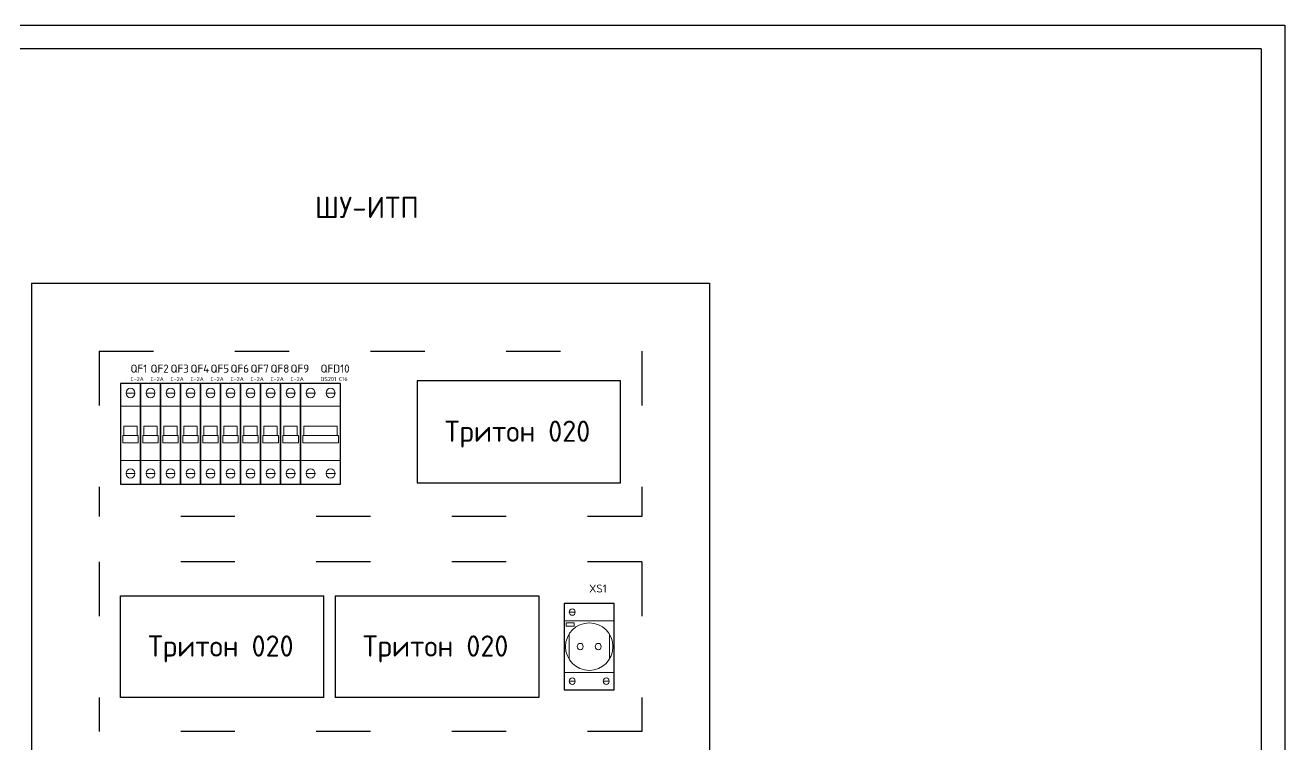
# Model space of a CAD drawing. Header units: millimetres. Extents: x 1606 to 7674, y 609 to 4159.
# Drawn here: x 3774.5 to 4053.1, y 2054.8 to 2213.9 of the extents above; entities that cross this region are included whole.
import ezdxf

# ---------------------------------------------------------------- set-up
doc = ezdxf.new("R2010")
doc.units = ezdxf.units.MM
doc.linetypes.add('ACAD_ISO03W100', pattern=[30, 12, -18])
doc.layers.add('24VDC', color=7, linetype='Continuous')
for name, color, linetype, lineweight in [('EPLAN100', 7, 'Continuous', 9), ('EPLAN102', 7, 'Continuous', 5), ('EPLAN205', 7, 'Continuous', 5), ('EPLAN309', 5, 'Continuous', 5)]:
    doc.layers.add(name, color=color, linetype=linetype, lineweight=lineweight)
doc.styles.add('KTEXTSTYLE', font='isocpeur.ttf', dxfattribs={"width": 0.96, "height": 5})
picture_1 = doc.add_image_def('image1.png', size_in_pixel=(164, 50))

msp = doc.modelspace()

# ---------------------------------------------------------------- linework, layer by layer
for p, q in [((3633.13097, 2213.92229), (4053.13097, 2213.92229)), ((4053.13097, 2213.92229), (4053.13097, 1917.21577))]:
    msp.add_line(p, q)
at = {"ltscale": 0.3}
msp.add_line((3633.13097, 2213.92229), (4053.13097, 2213.92229), dxfattribs=at)
at = {"const_width": 0.25959}
for points in [[(4047.93908, 2208.7303), (3653.89853, 2208.7303)], [(4047.93908, 1922.40766), (4047.93908, 2208.7303)]]:
    msp.add_lwpolyline(points, dxfattribs=at)
at = {"layer": '24VDC'}
for p, q in [((3775.91881, 2156.85073), (3925.91881, 2156.85073)), ((3775.91881, 2156.85073), (3775.91881, 2006.85073)), ((3925.91881, 2156.85073), (3925.91881, 2006.85073)), ((3906.22842, 2135.24679), (3861.22842, 2135.24679)), ((3861.22842, 2135.24679), (3861.22842, 2112.74679)), ((3906.22842, 2112.74679), (3906.22842, 2135.24679)), ((3861.22842, 2112.74679), (3906.22842, 2112.74679)), ((3795.6092, 2087.74679), (3840.6092, 2087.74679)), ((3795.6092, 2065.24679), (3795.6092, 2087.74679)), ((3840.6092, 2065.24679), (3840.6092, 2087.74679)), ((3843.1092, 2087.74679), (3843.1092, 2065.24679)), ((3843.1092, 2087.74679), (3888.1092, 2087.74679)), ((3888.1092, 2087.74679), (3888.1092, 2065.24679)), ((3840.6092, 2065.24679), (3795.6092, 2065.24679)), ((3888.1092, 2065.24679), (3843.1092, 2065.24679))]:
    msp.add_line(p, q, dxfattribs=at)
at = {"layer": '24VDC', "linetype": 'ACAD_ISO03W100'}
for p, q in [((3790.91881, 2141.85073), (3910.91881, 2141.85073)), ((3790.91881, 2141.85073), (3790.91881, 2105.24679)), ((3910.91881, 2141.85073), (3910.91881, 2105.24679)), ((3910.91881, 2105.24679), (3790.91881, 2105.24679)), ((3790.91881, 2095.24679), (3790.91881, 2057.74679)), ((3910.91881, 2095.24679), (3790.91881, 2095.24679)), ((3910.91881, 2095.24679), (3910.91881, 2057.74679)), ((3910.91881, 2057.74679), (3790.91881, 2057.74679))]:
    msp.add_line(p, q, dxfattribs=at)
at = {"layer": 'EPLAN100', "color": 0, "linetype": 'Continuous', "lineweight": 18, "ltscale": 28}
for p, q in [((3796.34666, 2123.15611), (3799.2965, 2123.15611)), ((3800.77143, 2123.15611), (3803.72127, 2123.15611)), ((3805.1962, 2123.15611), (3808.14604, 2123.15611)), ((3809.62097, 2123.15611), (3812.57081, 2123.15611)), ((3814.04573, 2123.15611), (3816.99558, 2123.15611)), ((3818.4705, 2123.15611), (3821.42035, 2123.15611)), ((3822.89527, 2123.15611), (3825.84512, 2123.15611)), ((3827.32004, 2123.15611), (3830.26989, 2123.15611)), ((3831.74481, 2123.15611), (3834.69466, 2123.15611)), ((3836.16958, 2123.15611), (3843.54419, 2123.15611)), ((3894.82815, 2079.28133), (3894.82815, 2073.71225)), ((3903.73301, 2079.28133), (3903.73301, 2073.71225))]:
    msp.add_line(p, q, dxfattribs=at)
for points in [[(3796.34666, 2125.25025), (3799.2965, 2125.25025), (3799.2965, 2123.15611), (3799.54233, 2123.15611), (3799.54233, 2121.5855), (3796.10084, 2121.5855), (3796.10084, 2123.15611), (3796.34666, 2123.15611), (3796.34666, 2125.25025)], [(3800.77143, 2125.25025), (3803.72127, 2125.25025), (3803.72127, 2123.15611), (3803.96709, 2123.15611), (3803.96709, 2121.5855), (3800.52561, 2121.5855), (3800.52561, 2123.15611), (3800.77143, 2123.15611), (3800.77143, 2125.25025)], [(3805.1962, 2125.25025), (3808.14604, 2125.25025), (3808.14604, 2123.15611), (3808.39186, 2123.15611), (3808.39186, 2121.5855), (3804.95038, 2121.5855), (3804.95038, 2123.15611), (3805.1962, 2123.15611), (3805.1962, 2125.25025)], [(3809.62097, 2125.25025), (3812.57081, 2125.25025), (3812.57081, 2123.15611), (3812.81663, 2123.15611), (3812.81663, 2121.5855), (3809.37515, 2121.5855), (3809.37515, 2123.15611), (3809.62097, 2123.15611), (3809.62097, 2125.25025)], [(3814.04573, 2125.25025), (3816.99558, 2125.25025), (3816.99558, 2123.15611), (3817.2414, 2123.15611), (3817.2414, 2121.5855), (3813.79991, 2121.5855), (3813.79991, 2123.15611), (3814.04573, 2123.15611), (3814.04573, 2125.25025)], [(3818.4705, 2125.25025), (3821.42035, 2125.25025), (3821.42035, 2123.15611), (3821.66617, 2123.15611), (3821.66617, 2121.5855), (3818.22468, 2121.5855), (3818.22468, 2123.15611), (3818.4705, 2123.15611), (3818.4705, 2125.25025)], [(3822.89527, 2125.25025), (3825.84512, 2125.25025), (3825.84512, 2123.15611), (3826.09094, 2123.15611), (3826.09094, 2121.5855), (3822.64945, 2121.5855), (3822.64945, 2123.15611), (3822.89527, 2123.15611), (3822.89527, 2125.25025)], [(3827.32004, 2125.25025), (3830.26989, 2125.25025), (3830.26989, 2123.15611), (3830.51571, 2123.15611), (3830.51571, 2121.5855), (3827.07422, 2121.5855), (3827.07422, 2123.15611), (3827.32004, 2123.15611), (3827.32004, 2125.25025)], [(3831.74481, 2125.25025), (3834.69466, 2125.25025), (3834.69466, 2123.15611), (3834.94048, 2123.15611), (3834.94048, 2121.5855), (3831.49899, 2121.5855), (3831.49899, 2123.15611), (3831.74481, 2123.15611), (3831.74481, 2125.25025)], [(3836.16958, 2125.25025), (3843.54419, 2125.25025), (3843.54419, 2123.15611), (3843.79001, 2123.15611), (3843.79001, 2121.5855), (3835.92376, 2121.5855), (3835.92376, 2123.15611), (3836.16958, 2123.15611), (3836.16958, 2125.25025)]]:
    msp.add_lwpolyline(points, dxfattribs=at)
msp.add_circle((3899.28058, 2076.49679), 5.25145, dxfattribs=at)
for centre, major_axis, ratio in [((3797.82158, 2132.57975), (0, -1.04707), 0.939078283), ((3802.24635, 2132.57975), (0, -1.04707), 0.939078283), ((3806.67112, 2132.57975), (0, -1.04707), 0.939078283), ((3811.09589, 2132.57975), (0, -1.04707), 0.939078283), ((3815.52066, 2132.57975), (0, -1.04707), 0.939078283), ((3819.94543, 2132.57975), (0, -1.04707), 0.939078283), ((3824.3702, 2132.57975), (0, -1.04707), 0.939078283), ((3828.79496, 2132.57975), (0, -1.04707), 0.939078283), ((3833.21973, 2132.57975), (0, -1.04707), 0.939078283), ((3837.6445, 2132.57975), (0, -1.04707), 0.939078283), ((3842.06927, 2132.57975), (0, -1.04707), 0.939078283), ((3797.82158, 2114.77953), (0, -1.04707), 0.939078283), ((3802.24635, 2114.77953), (0, -1.04707), 0.939078283), ((3806.67112, 2114.77953), (0, -1.04707), 0.939078283), ((3811.09589, 2114.77953), (0, -1.04707), 0.939078283), ((3815.52066, 2114.77953), (0, -1.04707), 0.939078283), ((3819.94543, 2114.77953), (0, -1.04707), 0.939078283), ((3824.3702, 2114.77953), (0, -1.04707), 0.939078283), ((3828.79496, 2114.77953), (0, -1.04707), 0.939078283), ((3833.21973, 2114.77953), (0, -1.04707), 0.939078283), ((3837.6445, 2114.77953), (0, -1.04707), 0.939078283), ((3842.06927, 2114.77953), (0, -1.04707), 0.939078283), ((3895.52164, 2084.13527), (0, -0.71611), 0.926315789), ((3897.29055, 2076.49679), (0, -0.71611), 0.926315789), ((3901.2706, 2076.49679), (0, -0.71611), 0.926315789), ((3895.52164, 2068.85831), (0, -0.71611), 0.926315789), ((3903.03951, 2068.85831), (0, -0.71611), 0.926315789)]:
    msp.add_ellipse(centre, major_axis=major_axis, ratio=ratio, start_param=-4.71238898, end_param=1.570796327, dxfattribs=at)
at = {"layer": 'EPLAN102', "color": 0, "linetype": 'Continuous', "lineweight": 13, "ltscale": 7}
for p, q in [((3796.8383, 2132.57975), (3798.80486, 2132.57975)), ((3801.26307, 2132.57975), (3803.22963, 2132.57975)), ((3805.68784, 2132.57975), (3807.6544, 2132.57975)), ((3810.11261, 2132.57975), (3812.07917, 2132.57975)), ((3814.53738, 2132.57975), (3816.50394, 2132.57975)), ((3818.96214, 2132.57975), (3820.92871, 2132.57975)), ((3823.38691, 2132.57975), (3825.35348, 2132.57975)), ((3827.81168, 2132.57975), (3829.77825, 2132.57975)), ((3832.23645, 2132.57975), (3834.20302, 2132.57975)), ((3836.66122, 2132.57975), (3838.62778, 2132.57975)), ((3841.08599, 2132.57975), (3843.05255, 2132.57975)), ((3796.8383, 2114.77953), (3798.80486, 2114.77953)), ((3801.26307, 2114.77953), (3803.22963, 2114.77953)), ((3805.68784, 2114.77953), (3807.6544, 2114.77953)), ((3810.11261, 2114.77953), (3812.07917, 2114.77953)), ((3814.53738, 2114.77953), (3816.50394, 2114.77953)), ((3818.96214, 2114.77953), (3820.92871, 2114.77953)), ((3823.38691, 2114.77953), (3825.35348, 2114.77953)), ((3827.81168, 2114.77953), (3829.77825, 2114.77953)), ((3832.23645, 2114.77953), (3834.20302, 2114.77953)), ((3836.66122, 2114.77953), (3838.62778, 2114.77953)), ((3841.08599, 2114.77953), (3843.05255, 2114.77953)), ((3894.8583, 2084.13527), (3896.18498, 2084.13527)), ((3894.8583, 2068.85831), (3896.18498, 2068.85831)), ((3902.37617, 2068.85831), (3903.70285, 2068.85831))]:
    msp.add_line(p, q, dxfattribs=at)
at = {"layer": 'EPLAN102', "color": 0, "linetype": 'Continuous', "lineweight": 18, "ltscale": 7}
for p, q in [((3795.6092, 2129.7003), (3800.03397, 2129.7003)), ((3800.03397, 2129.7003), (3804.45874, 2129.7003)), ((3804.45874, 2129.7003), (3808.8835, 2129.7003)), ((3808.8835, 2129.7003), (3813.30827, 2129.7003)), ((3813.30827, 2129.7003), (3817.73304, 2129.7003)), ((3817.73304, 2129.7003), (3822.15781, 2129.7003)), ((3822.15781, 2129.7003), (3826.58258, 2129.7003)), ((3826.58258, 2129.7003), (3831.00735, 2129.7003)), ((3831.00735, 2129.7003), (3835.43212, 2129.7003)), ((3835.43212, 2129.7003), (3844.28166, 2129.7003)), ((3795.6092, 2117.65898), (3800.03397, 2117.65898)), ((3800.03397, 2117.65898), (3804.45874, 2117.65898)), ((3804.45874, 2117.65898), (3808.8835, 2117.65898)), ((3808.8835, 2117.65898), (3813.30827, 2117.65898)), ((3813.30827, 2117.65898), (3817.73304, 2117.65898)), ((3817.73304, 2117.65898), (3822.15781, 2117.65898)), ((3822.15781, 2117.65898), (3826.58258, 2117.65898)), ((3826.58258, 2117.65898), (3831.00735, 2117.65898)), ((3831.00735, 2117.65898), (3835.43212, 2117.65898)), ((3835.43212, 2117.65898), (3844.28166, 2117.65898)), ((3893.75273, 2082.22565), (3904.80842, 2082.22565)), ((3893.75273, 2070.76793), (3904.80842, 2070.76793))]:
    msp.add_line(p, q, dxfattribs=at)
at = {"layer": 'EPLAN309', "color": 5, "linetype": 'Continuous', "lineweight": 25, "ltscale": 28}
for points in [[(3795.6092, 2112.42362), (3800.03397, 2112.42362), (3800.03397, 2134.67389), (3795.6092, 2134.67389)], [(3800.03397, 2112.42362), (3804.45874, 2112.42362), (3804.45874, 2134.67389), (3800.03397, 2134.67389)], [(3804.45874, 2112.42362), (3808.8835, 2112.42362), (3808.8835, 2134.67389), (3804.45874, 2134.67389)], [(3808.8835, 2112.42362), (3813.30827, 2112.42362), (3813.30827, 2134.67389), (3808.8835, 2134.67389)], [(3813.30827, 2112.42362), (3817.73304, 2112.42362), (3817.73304, 2134.67389), (3813.30827, 2134.67389)], [(3817.73304, 2112.42362), (3822.15781, 2112.42362), (3822.15781, 2134.67389), (3817.73304, 2134.67389)], [(3822.15781, 2112.42362), (3826.58258, 2112.42362), (3826.58258, 2134.67389), (3822.15781, 2134.67389)], [(3826.58258, 2112.42362), (3831.00735, 2112.42362), (3831.00735, 2134.67389), (3826.58258, 2134.67389)], [(3831.00735, 2112.42362), (3835.43212, 2112.42362), (3835.43212, 2134.67389), (3831.00735, 2134.67389)], [(3835.43212, 2112.42362), (3844.28166, 2112.42362), (3844.28166, 2134.67389), (3835.43212, 2134.67389)], [(3893.75273, 2066.94869), (3904.80842, 2066.94869), (3904.80842, 2086.04489), (3893.75273, 2086.04489)]]:
    msp.add_lwpolyline(points, close=True, dxfattribs=at)

# ---------------------------------------------------------------- texts
at = {"layer": '24VDC', "char_height": 4.6902657, "width": 95.8638783, "attachment_point": 2}
for s, insert in [('\\A1;{\\fISOCPEUR|b0|i0|c204|p34;ШУ-ИТП}', (3850.09788, 2175.98324)), ('\\A1;{\\fISOCPEUR|b0|i0|c204|p34;\\W0.965;Тритон 020}', (3883.42974, 2126.47259)), ('\\A1;{\\fISOCPEUR|b0|i0|c204|p34;\\W0.965;Тритон 020}', (3817.81052, 2078.97259)), ('\\A1;{\\fISOCPEUR|b0|i0|c204|p34;\\W0.965;Тритон 020}', (3865.31052, 2078.97259))]:
    msp.add_mtext(s, dxfattribs=dict(at, insert=insert))
at = {"layer": '24VDC', "color": 7, "lineweight": 0, "attachment_point": 1, "style": 'KTEXTSTYLE'}
for s, insert, char_height in [('\\pxqc;{\\W1;QF1}', (3797.80972, 2138.85241), 1.7699076), ('\\pxqc;{\\W1;QF2}', (3802.23448, 2138.85241), 1.7699076), ('\\pxqc;{\\W1;QF3}', (3806.65925, 2138.85241), 1.7699076), ('\\pxqc;{\\W1;QF4}', (3811.08402, 2138.85241), 1.7699076), ('\\pxqc;{\\W1;QF5}', (3815.50879, 2138.85241), 1.7699076), ('\\pxqc;{\\W1;QF6}', (3819.93356, 2138.85241), 1.7699076), ('\\pxqc;{\\W1;QF7}', (3824.35833, 2138.85241), 1.7699076), ('\\pxqc;{\\W1;QF8}', (3828.7831, 2138.85241), 1.7699076), ('\\pxqc;{\\W1;QF9}', (3833.20787, 2138.85241), 1.7699076), ('\\pxqc;{\\W1;QFD10}', (3839.84502, 2138.85241), 1.7699076), ('\\pxqc;{\\W1;C-2A}', (3797.80972, 2136.11154), 0.8849538), ('\\pxqc;{\\W1;C-2A}', (3802.23448, 2136.11154), 0.8849538), ('\\pxqc;{\\W1;C-2A}', (3806.65925, 2136.11154), 0.8849538), ('\\pxqc;{\\W1;C-2A}', (3811.08402, 2136.11154), 0.8849538), ('\\pxqc;{\\W1;C-2A}', (3815.50879, 2136.11154), 0.8849538), ('\\pxqc;{\\W1;C-2A}', (3819.93356, 2136.11154), 0.8849538), ('\\pxqc;{\\W1;C-2A}', (3824.35833, 2136.11154), 0.8849538), ('\\pxqc;{\\W1;C-2A}', (3828.7831, 2136.11154), 0.8849538), ('\\pxqc;{\\W1;C-2A}', (3833.20787, 2136.11154), 0.8849538), ('\\pxqc;{\\W1;DS201 C16}', (3839.84502, 2136.11154), 0.8849538), ('\\pxqc;{\\W1;XS1}', (3899.26871, 2090.22341), 1.7699076)]:
    msp.add_mtext(s, dxfattribs=dict(at, insert=insert, char_height=char_height))

# ---------------------------------------------------------------- pictures from other files: only their frames are drawn
at = {"layer": 'EPLAN205'}
image = msp.add_image(picture_1, insert=(3894.19496, 2081.03214), size_in_units=(1.76891, 0.71611), dxfattribs=at)
image.dxf.flags = 11

doc.saveas('drawing.dxf')
